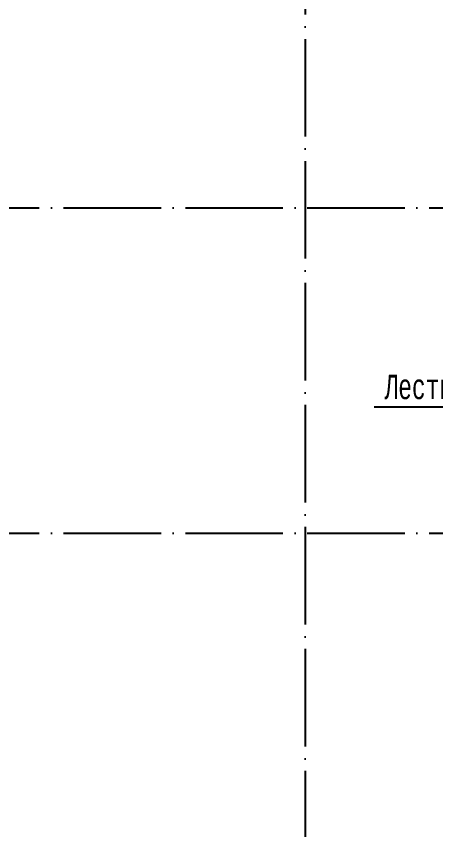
# Model space of a CAD drawing. Extents: x -4497 to 351150, y -50 to 322254.
# Drawn here: x 21658 to 31987, y 166792 to 186798 of the extents above; entities that cross this region are included whole.
import ezdxf
from ezdxf.enums import TextEntityAlignment as Align

# ---------------------------------------------------------------- set-up
doc = ezdxf.new("R2010")
doc.units = 0
doc.header["$LTSCALE"] = 100
doc.linetypes.add('ACAD_ISO04W100', pattern=[30, 24, -3, 0, -3])
doc.layers.add('axis', color=40, linetype='CONTINUOUS')
doc.layers.add('TEXT', color=2, linetype='CONTINUOUS')
doc.styles.add('ST_1', font='monotxt.shx', dxfattribs={"width": 0.65, "height": 600})

msp = doc.modelspace()

# ---------------------------------------------------------------- linework, layer by layer
at = {"layer": 'axis', "linetype": 'ACAD_ISO04W100'}
for p, q in [((28769.3, 318243.4), (28769.3, 84615.2)), ((-1176.8, 182087.2), (272433.1, 182087.2)), ((-1176.8, 174087.2), (272433.1, 174087.2))]:
    msp.add_line(p, q, dxfattribs=at)
at = {"layer": 'TEXT', "flags": 128}
msp.add_lwpolyline([(37980, 179989.6), (34922.7, 177182.1), (30473.2, 177182.1)], dxfattribs=at)

# ---------------------------------------------------------------- texts
at = {"layer": 'TEXT', "style": 'ST_1', "width": 0.65}
msp.add_text('Лестница N3', height=600, dxfattribs=at).set_placement((32582.7, 177382.1), align=Align.CENTER)

doc.saveas('drawing.dxf')
